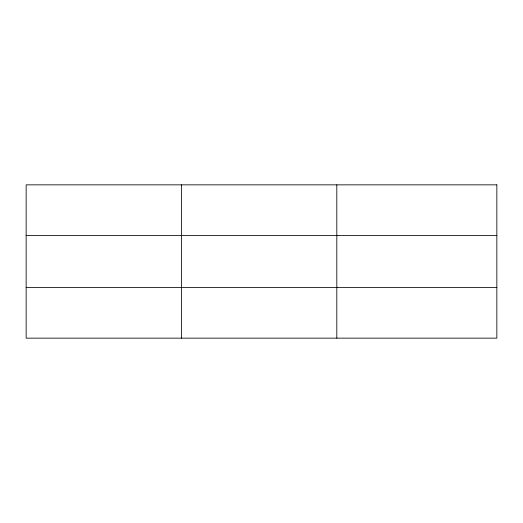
<?xml version="1.0" encoding="UTF-8"?>
<svg xmlns="http://www.w3.org/2000/svg" width="523" height="523" viewBox="0 0 523 523"><rect width="100%" height="100%" fill="white"/><g stroke="black" fill="none" stroke-linecap="round" stroke-linejoin="round"><path stroke-width="0.78" d="M181.481 184.848L181.481 338.152M336.812 184.848L336.812 338.152M26.15 235.442L496.85 235.442M26.15 287.558L496.85 287.558M496.85 184.848L496.85 338.152L26.15 338.152L26.15 184.848L496.85 184.848"/></g></svg>
